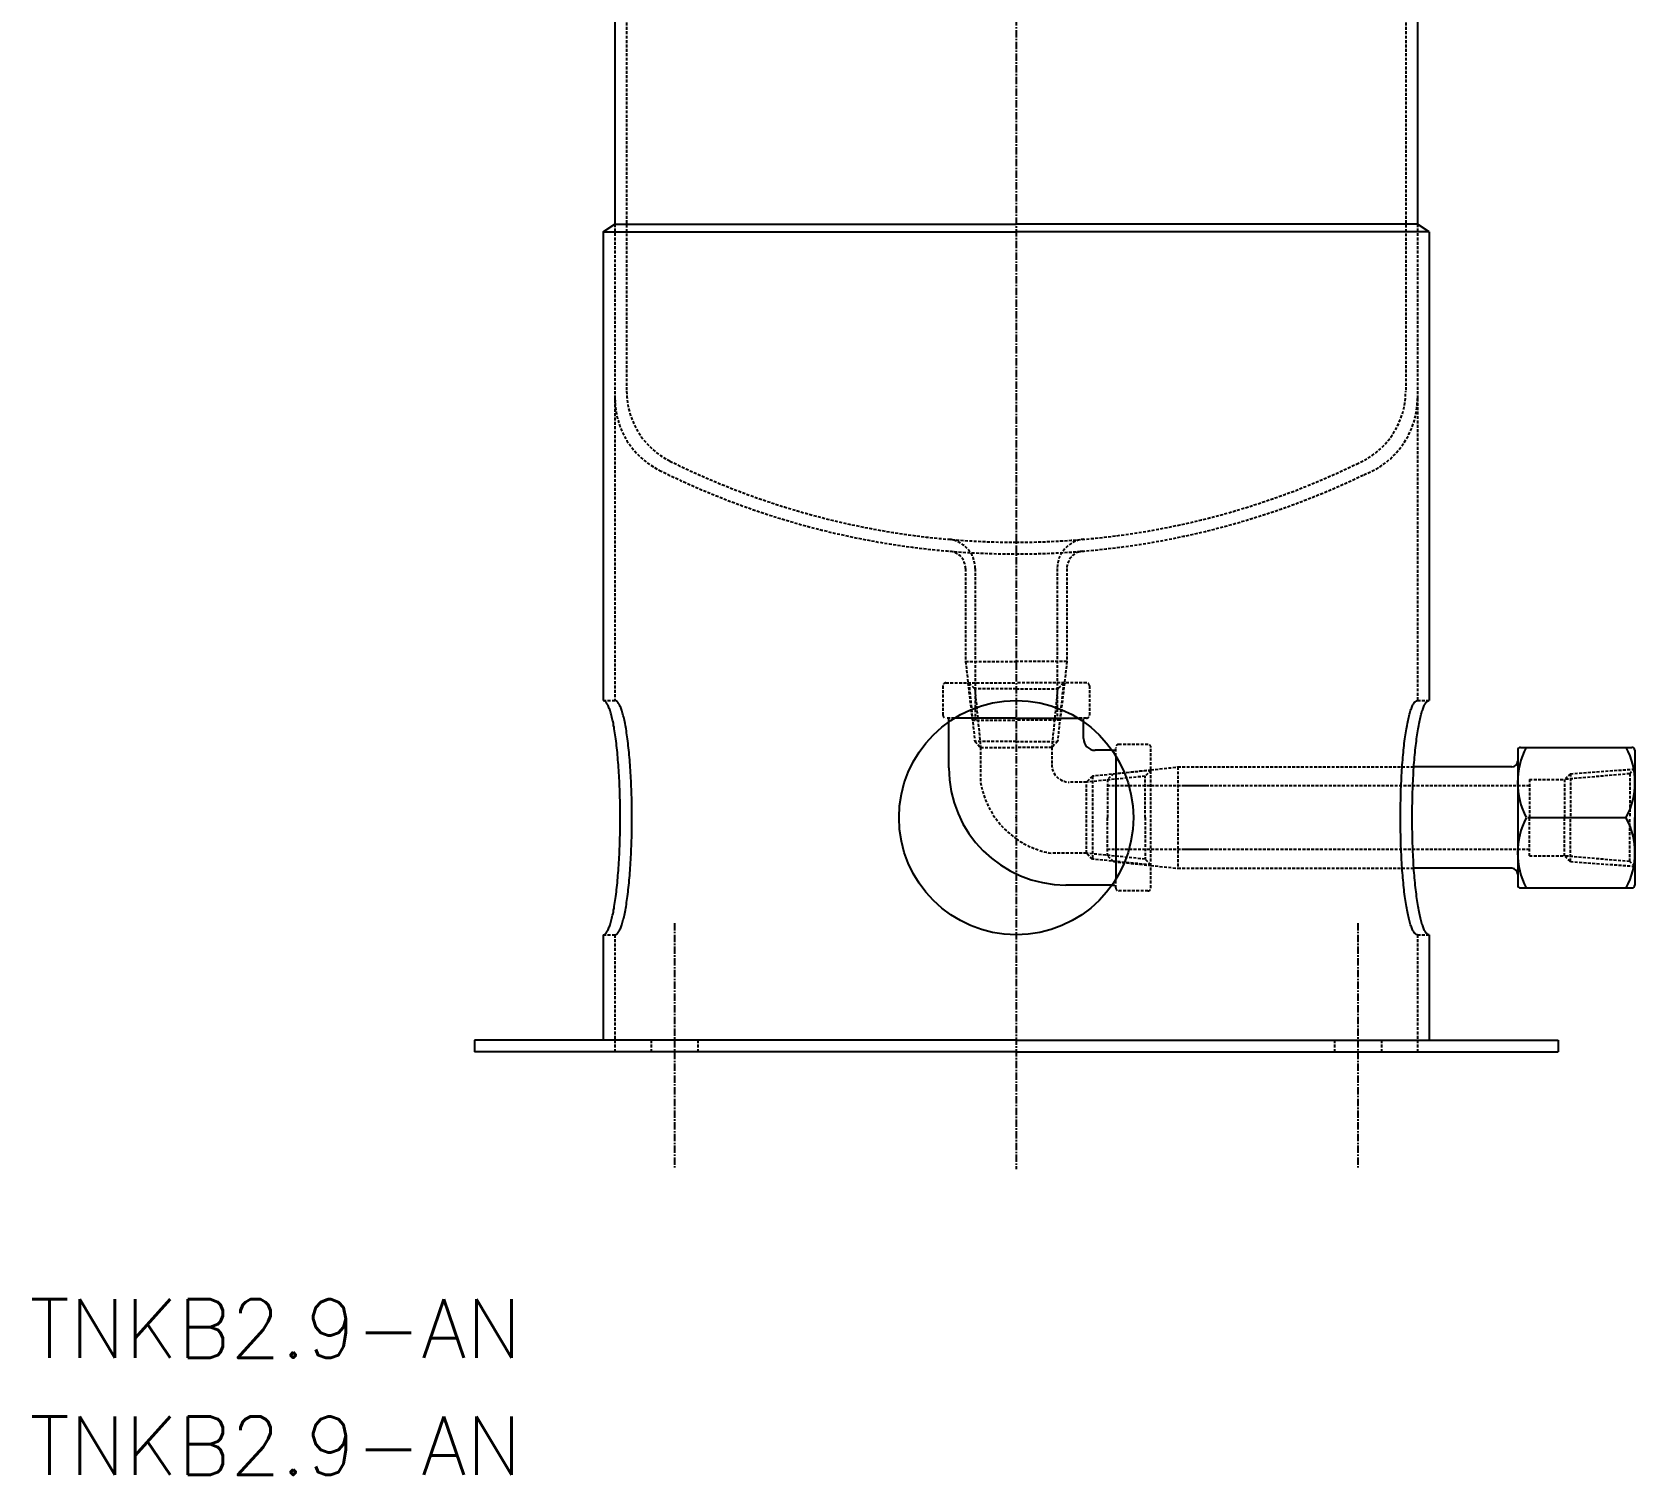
# Model space of a CAD drawing. Extents: x 248 to 869, y 18 to 796.
# Drawn here: x 248.5 to 522.1, y 18.3 to 264.6 of the extents above; entities that cross this region are included whole.
import ezdxf

# ---------------------------------------------------------------- set-up
doc = ezdxf.new("R2010")
doc.units = 0
doc.linetypes.add('CENTER', pattern=[2, 1.25, -0.25, 0.25, -0.25])
doc.linetypes.add('DASHED', pattern=[0.75, 0.5, -0.25])
doc.layers.get('0').update_dxf_attribs({"linetype": 'CONTINUOUS'})
doc.layers.add('CENTER', color=1, linetype='CENTER')
doc.styles.get("Standard").update_dxf_attribs({"font": 'txt.shx', "bigfont": 'bigfont.shx'})

# ---------------------------------------------------------------- blocks, each defined once
blk = doc.blocks.new('*U0')
at = {"color": 7, "linetype": 'CONTINUOUS'}
blk.add_text('TNKB2.9-AN', height=10, dxfattribs=at).set_placement((248.07, 38.3))
blk = doc.blocks.new('*U1')
at = {"color": 7, "linetype": 'CONTINUOUS'}
blk.add_text('TNKB2.9-AN', height=10, dxfattribs=at).set_placement((248.07, 18.3))

msp = doc.modelspace()

# ---------------------------------------------------------------- linework, layer by layer
at = {"color": 3, "linetype": 'DASHED'}
for p, q in [((350, 415.52), (350, 203.32)), ((483, 415.52), (483, 203.32)), ((348, 231.83), (348, 150.52)), ((485, 231.83), (485, 202.09)), ((485, 202.09), (485, 150.52)), ((407.85, 173.03), (407.85, 157.17)), ((409.5, 173.07), (409.5, 153.52)), ((423.5, 173.07), (423.5, 147.19)), ((425.15, 173.03), (425.15, 157.19)), ((407.85, 157.17), (408.27, 153.52)), ((407.85, 157.17), (416.5, 157.17)), ((425.15, 157.17), (416.5, 157.17)), ((425.15, 157.17), (424.73, 153.52)), ((404.5, 153.52), (416.5, 153.52)), ((408.27, 153.52), (409, 147.17)), ((408.43, 153.52), (409.43, 152.52)), ((408.43, 153.52), (409.43, 143.52)), ((409.5, 153.52), (409.5, 147.17)), ((428.5, 153.52), (416.5, 153.52)), ((424.57, 153.52), (423.57, 143.52)), ((424.57, 153.52), (423.57, 152.52)), ((424.73, 153.52), (424, 147.17)), ((346, 150.52), (348, 150.52)), ((404, 153.02), (404, 148.02)), ((416.5, 152.52), (409.43, 152.52)), ((409.43, 152.52), (410.43, 142.52)), ((416.5, 152.52), (423.57, 152.52)), ((423.57, 152.52), (422.57, 142.52)), ((429, 153.02), (429, 148.02)), ((485, 150.52), (487, 150.52)), ((405.97, 147.52), (404.5, 147.52)), ((405, 146.88), (405, 147.52)), ((409, 147.17), (416.5, 147.17)), ((424, 147.17), (416.5, 147.17)), ((428.5, 147.52), (427.04, 147.52)), ((428, 146.88), (428, 147.52)), ((409.43, 143.52), (410.43, 142.52)), ((416.5, 143.52), (409.43, 143.52)), ((410.43, 142.52), (410.43, 136.52)), ((410.43, 142.52), (416.5, 142.52)), ((416.5, 143.52), (423.57, 143.52)), ((422.57, 142.52), (416.5, 142.52)), ((423.57, 143.52), (422.57, 142.52)), ((422.57, 142.52), (422.57, 139.59)), ((433.5, 141.05), (433.5, 142.52)), ((439, 143.02), (434, 143.02)), ((439.5, 118.52), (439.5, 142.52)), ((432.86, 142.02), (433.5, 142.02)), ((429.5, 137.59), (428.5, 136.59)), ((438.5, 137.59), (428.5, 136.59)), ((439.5, 138.59), (429.5, 137.59)), ((429.5, 137.59), (429.5, 123.44)), ((433.1, 138.02), (432.11, 137.05)), ((432.11, 137.05), (432.11, 130.52)), ((433.1, 138.02), (439.5, 138.69)), ((439.5, 138.59), (438.5, 137.59)), ((438.5, 130.52), (438.5, 137.59)), ((439.5, 138.69), (444.11, 139.17)), ((444.11, 139.17), (484.39, 139.17)), ((444.11, 139.17), (444.11, 121.87)), ((504.11, 137.05), (510.11, 137.05)), ((504.11, 137.05), (504.11, 130.52)), ((521.23, 138.02), (510.11, 137.05)), ((511.1, 138.02), (510.11, 137.05)), ((510.11, 137.05), (510.11, 130.52)), ((511.1, 138.02), (522.11, 138.82)), ((511.1, 138.02), (511.1, 130.52)), ((522.11, 138.82), (521.23, 138.02)), ((521.23, 138.02), (521.23, 130.52)), ((428.5, 136.59), (425.57, 136.59)), ((428.5, 124.44), (428.5, 136.59)), ((449.05, 135.97), (432.11, 135.97)), ((504.11, 135.97), (444.82, 135.97)), ((432.11, 123.98), (432.11, 130.52)), ((438.5, 130.52), (438.5, 123.44)), ((504.11, 123.98), (504.11, 130.52)), ((510.11, 123.98), (510.11, 130.52)), ((511.1, 123.02), (511.1, 130.52)), ((521.23, 123.02), (521.23, 130.52)), ((428.5, 124.44), (422.5, 124.44)), ((429.5, 123.44), (428.5, 124.44)), ((438.5, 123.44), (428.5, 124.44)), ((439.5, 122.44), (429.5, 123.44)), ((449.05, 125.07), (432.11, 125.07)), ((433.1, 123.02), (432.11, 123.98)), ((439.5, 122.44), (438.5, 123.44)), ((504.11, 125.07), (444.82, 125.07)), ((504.11, 123.98), (510.11, 123.98)), ((521.23, 123.02), (510.11, 123.98)), ((511.1, 123.02), (510.11, 123.98)), ((433.1, 123.02), (439.5, 122.35)), ((439.5, 122.35), (444.11, 121.87)), ((444.11, 121.87), (484.39, 121.87)), ((511.1, 123.02), (522.11, 122.22)), ((522.11, 122.22), (521.23, 123.02)), ((432.86, 119.02), (433.5, 119.02)), ((433.5, 118.52), (433.5, 119.98)), ((439, 118.02), (434, 118.02)), ((346, 110.52), (348, 110.52)), ((348, 110.52), (348, 90.52)), ((485, 110.52), (487, 110.52)), ((485, 110.52), (485, 90.52)), ((354.16, 92.52), (354.16, 90.52)), ((362.16, 92.52), (362.16, 90.52)), ((470.84, 92.52), (470.84, 90.52)), ((478.84, 92.52), (478.84, 90.52))]:
    msp.add_line(p, q, dxfattribs=at)
at = {"color": 7, "linetype": 'CONTINUOUS'}
for p, q in [((348, 398.16), (348, 231.83)), ((485, 398.16), (485, 231.83)), ((346, 230.54), (348, 231.83)), ((346, 230.54), (416.5, 230.54)), ((346, 230.54), (346, 150.52)), ((348, 231.83), (416.5, 231.83)), ((485, 231.83), (416.5, 231.83)), ((487, 230.54), (416.5, 230.54)), ((487, 230.54), (485, 231.83)), ((487, 230.54), (487, 150.52)), ((405, 139.02), (405, 146.88)), ((416.5, 147.52), (405.97, 147.52)), ((416.5, 147.52), (427.04, 147.52)), ((428, 144.02), (428, 146.88)), ((502.61, 142.52), (521.61, 142.52)), ((432.86, 142.02), (430, 142.02)), ((433.5, 141.05), (433.5, 119.98)), ((502.11, 142.02), (502.11, 119.02)), ((522.11, 142.02), (522.11, 119.02)), ((501.11, 139.17), (484.39, 139.17)), ((503.86, 130.52), (520.65, 130.52)), ((522.11, 123.98), (522.11, 130.52)), ((501.11, 121.87), (484.39, 121.87)), ((432.86, 119.02), (425, 119.02)), ((502.61, 118.52), (521.61, 118.52)), ((346, 110.52), (346, 92.52)), ((487, 110.52), (487, 92.52)), ((324, 92.52), (324, 90.52)), ((416.5, 92.52), (324, 92.52)), ((416.5, 90.52), (324, 90.52)), ((416.5, 92.52), (509, 92.52)), ((416.5, 90.52), (509, 90.52)), ((509, 92.52), (509, 90.52))]:
    msp.add_line(p, q, dxfattribs=at)
for points in [[(346, 110.52, 0), (346.07, 110.52, 0), (346.14, 110.54, 0), (346.21, 110.57, 0), (346.29, 110.61, 0), (346.36, 110.67, 0), (346.43, 110.73, 0), (346.5, 110.81, 0), (346.57, 110.9, 0), (346.63, 111, 0), (346.7, 111.12, 0), (346.77, 111.24, 0), (346.84, 111.38, 0), (346.91, 111.53, 0), (346.98, 111.69, 0), (347.04, 111.86, 0), (347.11, 112.04, 0), (347.18, 112.23, 0), (347.24, 112.44, 0), (347.3, 112.65, 0), (347.37, 112.88, 0), (347.43, 113.11, 0), (347.49, 113.36, 0), (347.55, 113.62, 0), (347.61, 113.89, 0), (347.67, 114.17, 0), (347.73, 114.45, 0), (347.78, 114.75, 0), (347.84, 115.06, 0), (347.89, 115.37, 0), (347.95, 115.7, 0), (348, 116.03, 0), (348.05, 116.37, 0), (348.1, 116.73, 0), (348.15, 117.08, 0), (348.19, 117.45, 0), (348.24, 117.83, 0), (348.28, 118.21, 0), (348.33, 118.6, 0), (348.37, 119, 0), (348.41, 119.41, 0), (348.45, 119.82, 0), (348.49, 120.23, 0), (348.52, 120.66, 0), (348.56, 121.09, 0), (348.59, 121.52, 0), (348.62, 121.97, 0), (348.65, 122.41, 0), (348.68, 122.86, 0), (348.7, 123.32, 0), (348.73, 123.78, 0), (348.75, 124.24, 0), (348.77, 124.71, 0), (348.79, 125.18, 0), (348.81, 125.66, 0), (348.83, 126.13, 0), (348.84, 126.61, 0), (348.86, 127.1, 0), (348.87, 127.58, 0), (348.88, 128.07, 0), (348.88, 128.56, 0), (348.89, 129.04, 0), (348.89, 129.53, 0), (348.9, 130.03, 0), (348.9, 130.52, 0), (348.9, 131.01, 0), (348.89, 131.5, 0), (348.89, 131.99, 0), (348.88, 132.48, 0), (348.88, 132.97, 0), (348.87, 133.45, 0), (348.86, 133.94, 0), (348.84, 134.42, 0), (348.83, 134.9, 0), (348.81, 135.38, 0), (348.79, 135.85, 0), (348.77, 136.32, 0), (348.75, 136.79, 0), (348.73, 137.25, 0), (348.7, 137.71, 0), (348.68, 138.17, 0), (348.65, 138.62, 0), (348.62, 139.07, 0), (348.59, 139.51, 0), (348.56, 139.94, 0), (348.52, 140.37, 0), (348.49, 140.8, 0), (348.45, 141.22, 0), (348.41, 141.63, 0), (348.37, 142.03, 0), (348.33, 142.43, 0), (348.28, 142.82, 0), (348.24, 143.2, 0), (348.19, 143.58, 0), (348.15, 143.95, 0), (348.1, 144.31, 0), (348.05, 144.66, 0), (348, 145, 0), (347.95, 145.34, 0), (347.89, 145.66, 0), (347.84, 145.98, 0), (347.78, 146.28, 0), (347.73, 146.58, 0), (347.67, 146.87, 0), (347.61, 147.15, 0), (347.55, 147.41, 0), (347.49, 147.67, 0), (347.43, 147.92, 0), (347.37, 148.16, 0), (347.3, 148.38, 0), (347.24, 148.6, 0), (347.18, 148.8, 0), (347.11, 148.99, 0), (347.04, 149.18, 0), (346.98, 149.35, 0), (346.91, 149.51, 0), (346.84, 149.66, 0), (346.77, 149.79, 0), (346.7, 149.92, 0), (346.63, 150.03, 0), (346.57, 150.13, 0), (346.5, 150.22, 0), (346.43, 150.3, 0), (346.36, 150.37, 0), (346.29, 150.42, 0), (346.21, 150.46, 0), (346.14, 150.49, 0), (346.07, 150.51, 0), (346, 150.52, 0)], [(487, 110.52, 0), (486.93, 110.52, 0), (486.86, 110.54, 0), (486.79, 110.57, 0), (486.72, 110.61, 0), (486.65, 110.67, 0), (486.58, 110.73, 0), (486.51, 110.81, 0), (486.44, 110.9, 0), (486.37, 111, 0), (486.3, 111.12, 0), (486.23, 111.24, 0), (486.16, 111.38, 0), (486.09, 111.53, 0), (486.02, 111.69, 0), (485.96, 111.86, 0), (485.89, 112.04, 0), (485.83, 112.23, 0), (485.76, 112.44, 0), (485.7, 112.65, 0), (485.64, 112.88, 0), (485.57, 113.11, 0), (485.51, 113.36, 0), (485.45, 113.62, 0), (485.39, 113.89, 0), (485.33, 114.17, 0), (485.28, 114.45, 0), (485.22, 114.75, 0), (485.16, 115.06, 0), (485.11, 115.37, 0), (485.06, 115.7, 0), (485, 116.03, 0), (484.95, 116.37, 0), (484.9, 116.73, 0), (484.86, 117.08, 0), (484.81, 117.45, 0), (484.76, 117.83, 0), (484.72, 118.21, 0), (484.67, 118.6, 0), (484.63, 119, 0), (484.59, 119.41, 0), (484.55, 119.82, 0), (484.52, 120.23, 0), (484.48, 120.66, 0), (484.45, 121.09, 0), (484.41, 121.52, 0), (484.38, 121.97, 0), (484.35, 122.41, 0), (484.32, 122.86, 0), (484.3, 123.32, 0), (484.27, 123.78, 0), (484.25, 124.24, 0), (484.23, 124.71, 0), (484.21, 125.18, 0), (484.19, 125.66, 0), (484.18, 126.13, 0), (484.16, 126.61, 0), (484.15, 127.1, 0), (484.14, 127.58, 0), (484.13, 128.07, 0), (484.12, 128.56, 0), (484.11, 129.04, 0), (484.11, 129.53, 0), (484.11, 130.03, 0), (484.11, 130.52, 0), (484.11, 131.01, 0), (484.11, 131.5, 0), (484.11, 131.99, 0), (484.12, 132.48, 0), (484.13, 132.97, 0), (484.14, 133.45, 0), (484.15, 133.94, 0), (484.16, 134.42, 0), (484.18, 134.9, 0), (484.19, 135.38, 0), (484.21, 135.85, 0), (484.23, 136.32, 0), (484.25, 136.79, 0), (484.27, 137.25, 0), (484.3, 137.71, 0), (484.32, 138.17, 0), (484.35, 138.62, 0), (484.38, 139.07, 0), (484.41, 139.51, 0), (484.45, 139.94, 0), (484.48, 140.37, 0), (484.52, 140.8, 0), (484.55, 141.22, 0), (484.59, 141.63, 0), (484.63, 142.03, 0), (484.67, 142.43, 0), (484.72, 142.82, 0), (484.76, 143.2, 0), (484.81, 143.58, 0), (484.86, 143.95, 0), (484.9, 144.31, 0), (484.95, 144.66, 0), (485, 145, 0), (485.06, 145.34, 0), (485.11, 145.66, 0), (485.16, 145.98, 0), (485.22, 146.28, 0), (485.28, 146.58, 0), (485.33, 146.87, 0), (485.39, 147.15, 0), (485.45, 147.41, 0), (485.51, 147.67, 0), (485.57, 147.92, 0), (485.64, 148.16, 0), (485.7, 148.38, 0), (485.76, 148.6, 0), (485.83, 148.8, 0), (485.89, 148.99, 0), (485.96, 149.18, 0), (486.02, 149.35, 0), (486.09, 149.51, 0), (486.16, 149.66, 0), (486.23, 149.79, 0), (486.3, 149.92, 0), (486.37, 150.03, 0), (486.44, 150.13, 0), (486.51, 150.22, 0), (486.58, 150.3, 0), (486.65, 150.37, 0), (486.72, 150.42, 0), (486.79, 150.46, 0), (486.86, 150.49, 0), (486.93, 150.51, 0), (487, 150.52, 0)]]:
    msp.add_polyline3d(points, dxfattribs=at)
at = {"color": 3, "linetype": 'DASHED'}
for points in [[(348, 110.52, 0), (348.07, 110.52, 0), (348.14, 110.54, 0), (348.21, 110.57, 0), (348.29, 110.61, 0), (348.36, 110.67, 0), (348.43, 110.73, 0), (348.5, 110.81, 0), (348.57, 110.9, 0), (348.63, 111, 0), (348.7, 111.12, 0), (348.77, 111.24, 0), (348.84, 111.38, 0), (348.91, 111.53, 0), (348.98, 111.69, 0), (349.04, 111.86, 0), (349.11, 112.04, 0), (349.18, 112.23, 0), (349.24, 112.44, 0), (349.3, 112.65, 0), (349.37, 112.88, 0), (349.43, 113.11, 0), (349.49, 113.36, 0), (349.55, 113.62, 0), (349.61, 113.89, 0), (349.67, 114.17, 0), (349.73, 114.45, 0), (349.78, 114.75, 0), (349.84, 115.06, 0), (349.89, 115.37, 0), (349.95, 115.7, 0), (350, 116.03, 0), (350.05, 116.37, 0), (350.1, 116.73, 0), (350.15, 117.08, 0), (350.19, 117.45, 0), (350.24, 117.83, 0), (350.28, 118.21, 0), (350.33, 118.6, 0), (350.37, 119, 0), (350.41, 119.41, 0), (350.45, 119.82, 0), (350.49, 120.23, 0), (350.52, 120.66, 0), (350.56, 121.09, 0), (350.59, 121.52, 0), (350.62, 121.97, 0), (350.65, 122.41, 0), (350.68, 122.86, 0), (350.7, 123.32, 0), (350.73, 123.78, 0), (350.75, 124.24, 0), (350.77, 124.71, 0), (350.79, 125.18, 0), (350.81, 125.66, 0), (350.83, 126.13, 0), (350.84, 126.61, 0), (350.86, 127.1, 0), (350.87, 127.58, 0), (350.88, 128.07, 0), (350.88, 128.56, 0), (350.89, 129.04, 0), (350.89, 129.53, 0), (350.9, 130.03, 0), (350.9, 130.52, 0), (350.9, 131.01, 0), (350.89, 131.5, 0), (350.89, 131.99, 0), (350.88, 132.48, 0), (350.88, 132.97, 0), (350.87, 133.45, 0), (350.86, 133.94, 0), (350.84, 134.42, 0), (350.83, 134.9, 0), (350.81, 135.38, 0), (350.79, 135.85, 0), (350.77, 136.32, 0), (350.75, 136.79, 0), (350.73, 137.25, 0), (350.7, 137.71, 0), (350.68, 138.17, 0), (350.65, 138.62, 0), (350.62, 139.07, 0), (350.59, 139.51, 0), (350.56, 139.94, 0), (350.52, 140.37, 0), (350.49, 140.8, 0), (350.45, 141.22, 0), (350.41, 141.63, 0), (350.37, 142.03, 0), (350.33, 142.43, 0), (350.28, 142.82, 0), (350.24, 143.2, 0), (350.19, 143.58, 0), (350.15, 143.95, 0), (350.1, 144.31, 0), (350.05, 144.66, 0), (350, 145, 0), (349.95, 145.34, 0), (349.89, 145.66, 0), (349.84, 145.98, 0), (349.78, 146.28, 0), (349.73, 146.58, 0), (349.67, 146.87, 0), (349.61, 147.15, 0), (349.55, 147.41, 0), (349.49, 147.67, 0), (349.43, 147.92, 0), (349.37, 148.16, 0), (349.3, 148.38, 0), (349.24, 148.6, 0), (349.18, 148.8, 0), (349.11, 148.99, 0), (349.04, 149.18, 0), (348.98, 149.35, 0), (348.91, 149.51, 0), (348.84, 149.66, 0), (348.77, 149.79, 0), (348.7, 149.92, 0), (348.63, 150.03, 0), (348.57, 150.13, 0), (348.5, 150.22, 0), (348.43, 150.3, 0), (348.36, 150.37, 0), (348.29, 150.42, 0), (348.21, 150.46, 0), (348.14, 150.49, 0), (348.07, 150.51, 0), (348, 150.52, 0)], [(485, 110.52, 0), (484.93, 110.52, 0), (484.86, 110.54, 0), (484.79, 110.57, 0), (484.72, 110.61, 0), (484.65, 110.67, 0), (484.58, 110.73, 0), (484.51, 110.81, 0), (484.44, 110.9, 0), (484.37, 111, 0), (484.3, 111.12, 0), (484.23, 111.24, 0), (484.16, 111.38, 0), (484.09, 111.53, 0), (484.02, 111.69, 0), (483.96, 111.86, 0), (483.89, 112.04, 0), (483.83, 112.23, 0), (483.76, 112.44, 0), (483.7, 112.65, 0), (483.64, 112.88, 0), (483.57, 113.11, 0), (483.51, 113.36, 0), (483.45, 113.62, 0), (483.39, 113.89, 0), (483.33, 114.17, 0), (483.28, 114.45, 0), (483.22, 114.75, 0), (483.16, 115.06, 0), (483.11, 115.37, 0), (483.06, 115.7, 0), (483, 116.03, 0), (482.95, 116.37, 0), (482.9, 116.73, 0), (482.86, 117.08, 0), (482.81, 117.45, 0), (482.76, 117.83, 0), (482.72, 118.21, 0), (482.67, 118.6, 0), (482.63, 119, 0), (482.59, 119.41, 0), (482.55, 119.82, 0), (482.52, 120.23, 0), (482.48, 120.66, 0), (482.45, 121.09, 0), (482.41, 121.52, 0), (482.38, 121.97, 0), (482.35, 122.41, 0), (482.32, 122.86, 0), (482.3, 123.32, 0), (482.27, 123.78, 0), (482.25, 124.24, 0), (482.23, 124.71, 0), (482.21, 125.18, 0), (482.19, 125.66, 0), (482.18, 126.13, 0), (482.16, 126.61, 0), (482.15, 127.1, 0), (482.14, 127.58, 0), (482.13, 128.07, 0), (482.12, 128.56, 0), (482.11, 129.04, 0), (482.11, 129.53, 0), (482.11, 130.03, 0), (482.11, 130.52, 0), (482.11, 131.01, 0), (482.11, 131.5, 0), (482.11, 131.99, 0), (482.12, 132.48, 0), (482.13, 132.97, 0), (482.14, 133.45, 0), (482.15, 133.94, 0), (482.16, 134.42, 0), (482.18, 134.9, 0), (482.19, 135.38, 0), (482.21, 135.85, 0), (482.23, 136.32, 0), (482.25, 136.79, 0), (482.27, 137.25, 0), (482.3, 137.71, 0), (482.32, 138.17, 0), (482.35, 138.62, 0), (482.38, 139.07, 0), (482.41, 139.51, 0), (482.45, 139.94, 0), (482.48, 140.37, 0), (482.52, 140.8, 0), (482.55, 141.22, 0), (482.59, 141.63, 0), (482.63, 142.03, 0), (482.67, 142.43, 0), (482.72, 142.82, 0), (482.76, 143.2, 0), (482.81, 143.58, 0), (482.86, 143.95, 0), (482.9, 144.31, 0), (482.95, 144.66, 0), (483, 145, 0), (483.06, 145.34, 0), (483.11, 145.66, 0), (483.16, 145.98, 0), (483.22, 146.28, 0), (483.28, 146.58, 0), (483.33, 146.87, 0), (483.39, 147.15, 0), (483.45, 147.41, 0), (483.51, 147.67, 0), (483.57, 147.92, 0), (483.64, 148.16, 0), (483.7, 148.38, 0), (483.76, 148.6, 0), (483.83, 148.8, 0), (483.89, 148.99, 0), (483.96, 149.18, 0), (484.02, 149.35, 0), (484.09, 149.51, 0), (484.16, 149.66, 0), (484.23, 149.79, 0), (484.3, 149.92, 0), (484.37, 150.03, 0), (484.44, 150.13, 0), (484.51, 150.22, 0), (484.58, 150.3, 0), (484.65, 150.37, 0), (484.72, 150.42, 0), (484.79, 150.46, 0), (484.86, 150.49, 0), (484.93, 150.51, 0), (485, 150.52, 0)]]:
    msp.add_polyline3d(points, dxfattribs=at)
at = {"color": 7, "linetype": 'CONTINUOUS'}
msp.add_circle((416.5, 130.52), 20, dxfattribs=at)
at = {"color": 3, "linetype": 'DASHED'}
for centre, radius, start, end in [((363.3, 203.32), 13.3, 180, 243.6122), ((469.58, 203.35), 13.42, 291.882, 359.8523), ((361.7, 202.09), 13.7, 180, 243.6122), ((471.06, 202.16), 13.94, 290.1134, 359.7167), ((416.5, 312.54), 137, 243.6122, 270), ((416.5, 310.54), 133, 243.6122, 270), ((416.5, 310.54), 133, 270, 295.8933), ((416.5, 312.54), 137, 270, 295.6727), ((404.5, 173.07), 5, 0, 85.0115), ((428.5, 173.07), 5, 94.9885, 180), ((404.85, 173.03), 3, 0, 85.2267), ((428.15, 173.03), 3, 94.7733, 180), ((404.5, 153.02), 0.5, 90, 180), ((428.5, 153.02), 0.5, 0, 90), ((404.5, 148.02), 0.5, 180, 270), ((428.5, 148.02), 0.5, 270, 0), ((434, 142.52), 0.5, 90, 180), ((439, 142.52), 0.5, 0, 90), ((425.57, 139.59), 3, 180, 270), ((425, 139.02), 14.79, 189.7336, 234.9113), ((425, 139.02), 14.79, 234.9113, 260.2664), ((434, 118.52), 0.5, 180, 270), ((439, 118.52), 0.5, 270, 0)]:
    msp.add_arc(centre, radius, start, end, dxfattribs=at)
at = {"color": 7, "linetype": 'CONTINUOUS'}
for centre, radius, start, end in [((430, 144.02), 2, 180, 270), ((514.92, 136.53), 12.83, 152.2221, 207.7779), ((502.61, 142.02), 0.5, 90, 180), ((509.29, 136.53), 12.83, 332.2221, 27.7779), ((521.61, 142.02), 0.5, 0, 90), ((501.11, 140.17), 1, 270, 0), ((425, 139.02), 20, 180, 270), ((514.92, 124.5), 12.83, 152.1914, 207.7471), ((509.29, 124.5), 12.83, 332.2529, 27.8086), ((501.11, 120.87), 1, 0, 90), ((502.61, 119.02), 0.5, 180, 270), ((521.61, 119.02), 0.5, 270, 0)]:
    msp.add_arc(centre, radius, start, end, dxfattribs=at)
msp.add_point((416.5, 130.52), dxfattribs=at)
at = {"layer": 'CENTER', "color": 1, "linetype": 'CENTER'}
for p, q in [((416.5, 510.99), (416.5, 70.52)), ((358.16, 112.52), (358.16, 70.52)), ((474.84, 112.52), (474.84, 70.52))]:
    msp.add_line(p, q, dxfattribs=at)

# ---------------------------------------------------------------- block references
at = {"color": 7, "linetype": 'CONTINUOUS'}
for name in ['*U0', '*U1']:
    msp.add_blockref(name, (0, 0), dxfattribs=at)

doc.saveas('drawing.dxf')
